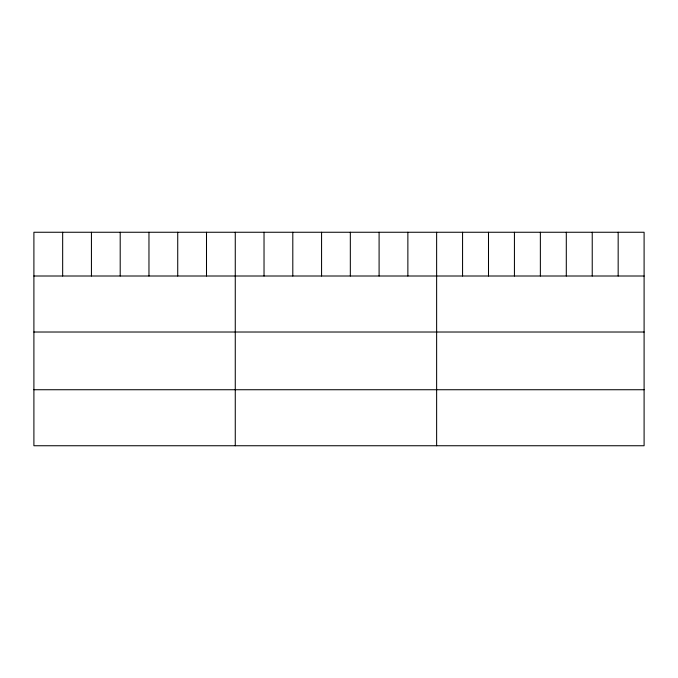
<?xml version="1.0" encoding="UTF-8"?>
<svg xmlns="http://www.w3.org/2000/svg" width="678" height="678" viewBox="0 0 678 678"><rect width="100%" height="100%" fill="white"/><g stroke="black" fill="none" stroke-linecap="round" stroke-linejoin="round"><path stroke-width="1.02" d="M644.1 276.005L644.1 445.743L33.9 445.743L33.9 232.257L644.1 232.257L644.1 276.005L33.9 276.005M33.9 332.017L644.1 332.017M33.9 389.731L644.1 389.731M618.167 232.257L618.167 276.005M592.233 232.257L592.233 276.005M566.3 232.257L566.3 276.005M540.366 232.257L540.366 276.005M514.433 232.257L514.433 276.005M488.499 232.257L488.499 276.005M462.565 232.257L462.565 276.005M436.632 232.257L436.632 445.743M407.868 232.257L407.868 276.005M379.095 232.257L379.095 276.005M350.331 232.257L350.331 276.005M321.567 232.257L321.567 276.005M292.803 232.257L292.803 276.005M264.03 232.257L264.03 276.005M235.266 232.257L235.266 445.743M206.502 232.257L206.502 276.005M177.729 232.257L177.729 276.005M148.965 232.257L148.965 276.005M120.201 232.257L120.201 276.005M91.437 232.257L91.437 276.005M62.664 232.257L62.664 276.005"/></g></svg>
